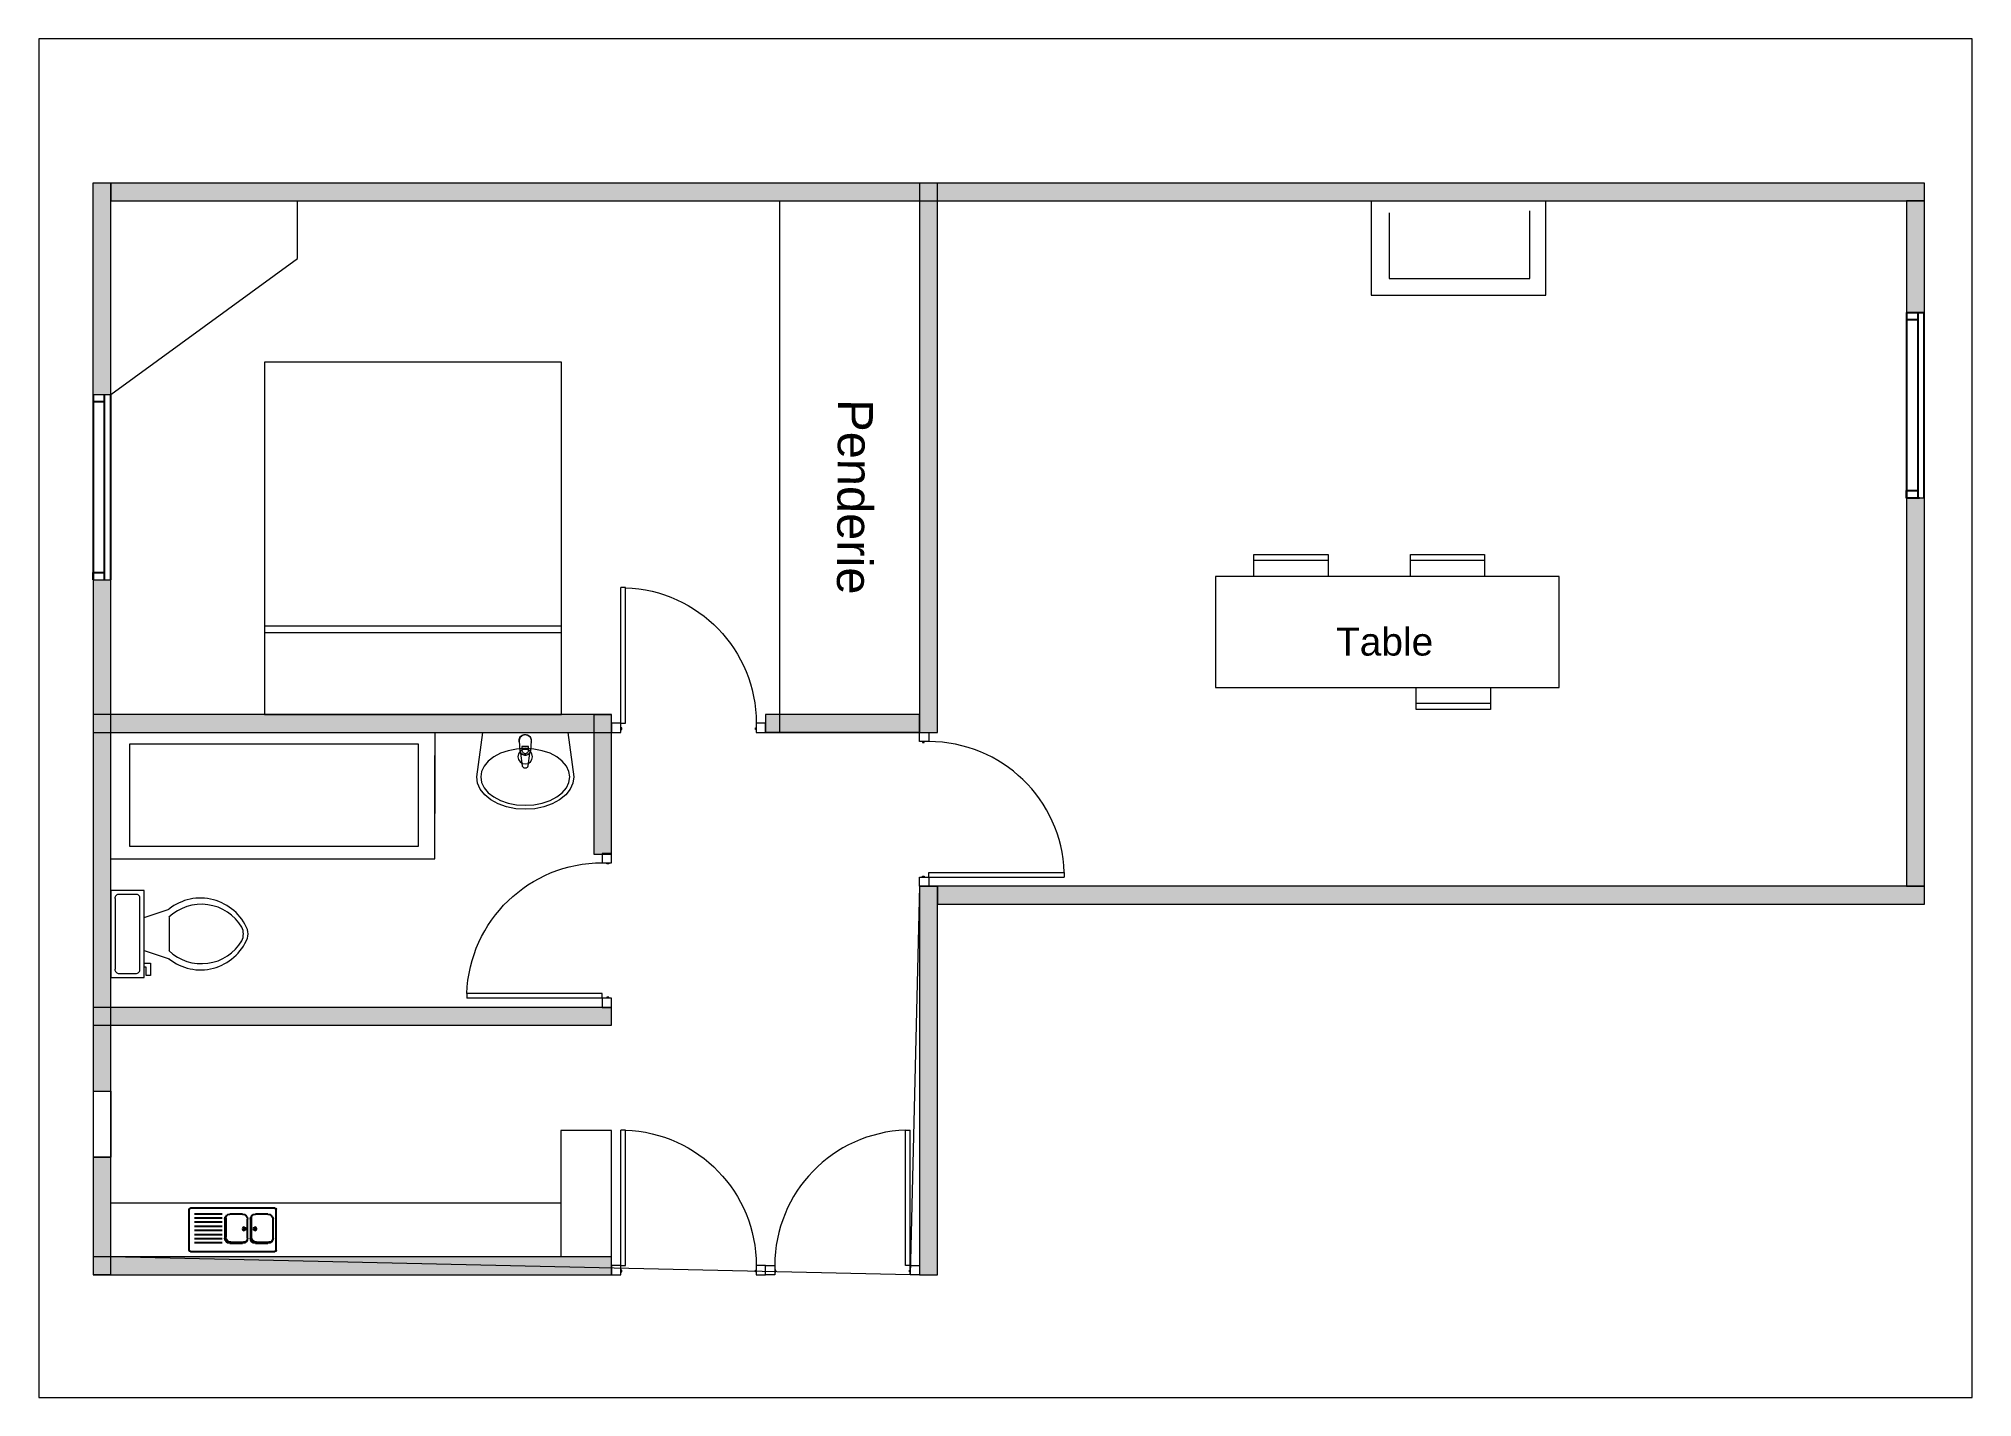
# Paper-space layout 'Présentation1' of a CAD drawing. Header units: millimetres. Extents: x -0.2 to 11.5, y -0.2 to 8.
# The model-space entities are those that its viewports show. They can reach past a viewport. Long polylines and large blocks are cut down to what shows.
import ezdxf

# ---------------------------------------------------------------- set-up
doc = ezdxf.new("R2010")
doc.units = ezdxf.units.MM
doc.header["$MEASUREMENT"] = 0
doc.layers.get('0').update_dxf_attribs({"lineweight": 9})
doc.layers.add('21 MOBILIER', color=7, linetype='Continuous')
doc.layers.add('murs exterieurs.P', color=7, linetype='Continuous')
for name, color, linetype, lineweight in [('DM cloison', 7, 'Continuous', 9), ('DM Divers', 7, 'Continuous', 9), ('DM locaux sociaux', 7, 'Continuous', 9), ('DM porte', 7, 'Continuous', 9), ('DM sanitaire', 7, 'Continuous', 9)]:
    doc.layers.add(name, color=color, linetype=linetype, lineweight=lineweight)
doc.styles.add('Arial Narrow', font='ARIALN.TTF', dxfattribs={"height": 0.3})
doc.styles.get("Standard").update_dxf_attribs({"font": 'swiss.ttf', "height": 0.2})

# ---------------------------------------------------------------- blocks, each defined once
blk = doc.blocks.new('Porte 73')
at = {"layer": 'DM porte'}
for p, q in [((-75, 780), (-50, 780)), ((-75, 50), (-75, 780)), ((-50, 50), (-50, 780)), ((-830, 0), (-830, 50)), ((-830, 50), (-780, 50)), ((-780, 0), (-830, 0)), ((-780, 50), (-780, 0)), ((-775, 25), (-780, 25)), ((-780, 15), (-775, 15)), ((-775, 15), (-775, 25)), ((-50, 50), (-75, 50)), ((-55, 15), (-55, 25)), ((-55, 25), (-50, 25)), ((-50, 15), (-55, 15)), ((-50, 50), (0, 50)), ((-50, 0), (-50, 50)), ((0, 0), (-50, 0)), ((0, 50), (0, 0))]:
    blk.add_line(p, q, dxfattribs=at)
blk.add_arc((-50, 50), 730, 91.9626, 180, dxfattribs=at)
blk = doc.blocks.new('*U515')
at = {"layer": 'DM cloison'}
blk.add_hatch(color=2, dxfattribs=at).paths.add_polyline_path([(96, 2073), (0, 2073), (0, -20), (96, -20)])
blk.add_lwpolyline([(0, 2073), (0, -20), (96, -20), (96, 2073)], close=True, dxfattribs=at)
blk = doc.blocks.new('*U516')
at = {"layer": 'DM cloison'}
blk.add_hatch(color=2, dxfattribs=at).paths.add_polyline_path([(96, 1053), (0, 1053), (0, -4266), (96, -4266)])
blk.add_lwpolyline([(0, 1053), (0, -4266), (96, -4266), (96, 1053)], close=True, dxfattribs=at)
blk = doc.blocks.new('*U518')
at = {"layer": 'DM cloison'}
blk.add_hatch(color=2, dxfattribs=at).paths.add_polyline_path([(96, 583), (0, 583), (0, -20), (96, -20)])
blk.add_lwpolyline([(0, 583), (0, -20), (96, -20), (96, 583)], close=True, dxfattribs=at)
blk = doc.blocks.new('*U539')
at = {"layer": 'DM cloison'}
blk.add_hatch(color=2, dxfattribs=at).paths.add_polyline_path([(96, 5508), (0, 5508), (0, -4266), (96, -4266)])
blk.add_lwpolyline([(0, 5508), (0, -4266), (96, -4266), (96, 5508)], close=True, dxfattribs=at)
blk = doc.blocks.new('*U520')
at = {"layer": 'DM cloison'}
blk.add_hatch(color=2, dxfattribs=at).paths.add_polyline_path([(96, 2073), (0, 2073), (0, -889), (96, -889)])
blk.add_lwpolyline([(0, 2073), (0, -889), (96, -889), (96, 2073)], close=True, dxfattribs=at)
blk = doc.blocks.new('*U536')
at = {"layer": 'DM cloison'}
blk.add_hatch(color=2, dxfattribs=at).paths.add_polyline_path([(0, -4266), (96, -4266), (96, -1472), (0, -1472)])
blk.add_lwpolyline([(0, -1472), (0, -4266), (96, -4266), (96, -1472)], close=True, dxfattribs=at)
blk = doc.blocks.new('*U525')
at = {"layer": 'DM cloison'}
blk.add_hatch(color=2, dxfattribs=at).paths.add_polyline_path([(96, 3629), (0, 3629), (0, 873), (96, 873)])
blk.add_lwpolyline([(0, 3629), (0, 873), (96, 873), (96, 3629)], close=True, dxfattribs=at)
blk = doc.blocks.new('*U528')
at = {"layer": 'DM cloison'}
blk.add_hatch(color=2, dxfattribs=at).paths.add_polyline_path([(0, -2606), (96, -2606), (96, 188), (0, 188)])
blk.add_lwpolyline([(0, 188), (0, -2606), (96, -2606), (96, 188)], close=True, dxfattribs=at)
blk = doc.blocks.new('*U529')
at = {"layer": 'DM cloison'}
blk.add_hatch(color=2, dxfattribs=at).paths.add_polyline_path([(0, -1694.152946), (96, -1694.152946), (96, -864.152946), (0, -864.152946)])
blk.add_lwpolyline([(0, -864.152946), (0, -1694.152946), (96, -1694.152946), (96, -864.152946)], close=True, dxfattribs=at)
blk = doc.blocks.new('*U530')
at = {"layer": 'DM cloison'}
blk.add_hatch(color=2, dxfattribs=at).paths.add_polyline_path([(96, 2903), (0, 2903), (0, 2152), (96, 2152)])
blk.add_lwpolyline([(0, 2903), (0, 2152), (96, 2152), (96, 2903)], close=True, dxfattribs=at)
blk = doc.blocks.new('*U25')
at = {"layer": 'DM sanitaire'}
for p, q in [((-64, 533), (-267, 533)), ((-267, 533), (-267, 0)), ((-241, 483), (-241, 51)), ((-114, 508), (-216, 508)), ((-89, 51), (-89, 483)), ((-64, 0), (-64, 533)), ((-64, 368), (89, 419)), ((89, 368), (89, 165)), ((-64, 165), (89, 114)), ((-267, 0), (-64, 0)), ((-216, 25), (-114, 25)), ((-64, 89), (-25, 89)), ((-51, 64), (-64, 64)), ((-51, 13), (-51, 64)), ((-25, 13), (-51, 13)), ((-25, 89), (-25, 13))]:
    blk.add_line(p, q, dxfattribs=at)
for centre, radius, start, end in [((-219, 486), 22.5, 81.8699, 188.1301), ((-111, 486), 22.5, 351.8699, 98.1301), ((281, 177), 309, 22.0284, 128.5307), ((287, 160), 288, 31.053, 133.6321), ((281, 356), 309, 231.4691, 337.9714), ((441, 267), 102, 335.7318, 24.2682), ((470, 267), 102, 344.8605, 15.1395), ((287, 373), 288, 226.3677, 328.9468), ((-219, 48), 22.5, 171.8699, 278.1301), ((-111, 48), 22.5, 261.8699, 8.1301)]:
    blk.add_arc(centre, radius, start, end, dxfattribs=at)
blk = doc.blocks.new('Lavabo')
at = {"layer": 'DM sanitaire', "color": 7, "linetype": 'Continuous'}
for p, q in [((-174.5, 0), (-200.1, -183.2)), ((174.5, 0), (-174.5, 0)), ((199.7, -183.2), (174.5, 0)), ((-101.9, -86.2), (-70.2, -75.4)), ((-70.2, -75.4), (-35.8, -68.8)), ((-35.8, -68.8), (0, -66.5)), ((-24.6, -29.2), (-25, -33.5)), ((-25, -33.5), (-24.6, -37.9)), ((-23.5, -25), (-24.6, -29.2)), ((-24.6, -37.9), (-23.5, -42.1)), ((-23.8, -31.5), (-24, -32.3)), ((-24, -32.3), (-23.9, -34)), ((-23.8, -30.2), (-23.9, -34.5)), ((-23.9, -34.5), (-21, -74.8)), ((-23.9, -35.2), (-23.9, -34.5)), ((-23.9, -35.2), (-21, -75.5)), ((-22.9, -26), (-23.8, -30.2)), ((-21.7, -21), (-23.5, -25)), ((-23.5, -42.1), (-23.4, -42.3)), ((-21.3, -22), (-22.9, -26)), ((-19.2, -17.5), (-21.7, -21)), ((-18.9, -18.4), (-21.3, -22)), ((-21, -74.8), (-20.4, -78.4)), ((-21, -75.5), (-20.4, -79.1)), ((-20.4, -78.4), (-19.2, -81.9)), ((-20.4, -79.1), (-19.2, -82.6)), ((-16.1, -14.4), (-19.2, -17.5)), ((-16, -15.3), (-18.9, -18.4)), ((-12.5, -11.9), (-16.1, -14.4)), ((-12.5, -12.7), (-16, -15.3)), ((-13.6, -73.3), (-13.6, -58.5)), ((-13.6, -58.5), (13.6, -58.5)), ((-13.6, -59.1), (13.6, -59.1)), ((-13.4, -75.7), (-13.6, -73.3)), ((-12.8, -77.9), (-13.4, -75.7)), ((-11.8, -80), (-12.8, -77.9)), ((-8.6, -10.1), (-12.5, -11.9)), ((-8.5, -10.8), (-12.5, -12.7)), ((-4.3, -8.9), (-8.6, -10.1)), ((-4.3, -9.6), (-8.5, -10.8)), ((0, -8.5), (-4.3, -8.9)), ((0, -9.3), (-4.3, -9.6)), ((4.3, -8.9), (0, -8.5)), ((4.3, -9.6), (0, -9.3)), ((0, -66.5), (35.8, -68.8)), ((8.6, -10.1), (4.3, -8.9)), ((8.5, -10.8), (4.3, -9.6)), ((12.5, -12.7), (8.5, -10.8)), ((12.5, -11.9), (8.6, -10.1)), ((12.8, -77.9), (11.8, -80)), ((16.1, -14.4), (12.5, -11.9)), ((16, -15.3), (12.5, -12.7)), ((13.4, -75.7), (12.8, -77.9)), ((13.6, -73.3), (13.4, -75.7)), ((13.6, -58.5), (13.6, -73.3)), ((18.9, -18.4), (16, -15.3)), ((19.2, -17.5), (16.1, -14.4)), ((21.3, -22), (18.9, -18.4)), ((21.7, -21), (19.2, -17.5)), ((19.2, -81.9), (20.4, -78.4)), ((19.2, -82.6), (20.4, -79.1)), ((20.4, -78.4), (21, -74.8)), ((20.4, -79.1), (21, -75.5)), ((21, -74.8), (23.9, -34.5)), ((21, -75.5), (23.9, -35.2)), ((22.9, -26), (21.3, -22)), ((23.5, -25), (21.7, -21)), ((23.8, -30.2), (22.9, -26)), ((23.4, -42.3), (23.5, -42.1)), ((24.6, -29.2), (23.5, -25)), ((23.5, -42.1), (24.6, -37.9)), ((23.9, -34.5), (23.8, -30.2)), ((24, -32.3), (23.8, -31.5)), ((23.9, -34), (24, -32.3)), ((23.9, -35.2), (23.9, -34.5)), ((25, -33.5), (24.6, -29.2)), ((24.6, -37.9), (25, -33.5)), ((35.8, -68.8), (70.2, -75.4)), ((70.2, -75.4), (101.9, -86.2)), ((-179.9, -160.5), (-169.5, -138.6)), ((-169.5, -138.6), (-152.5, -118.4)), ((-152.5, -118.4), (-129.7, -100.7)), ((-129.7, -100.7), (-101.9, -86.2)), ((-19.2, -81.9), (-17.4, -85)), ((-19.2, -82.6), (-17.4, -85.7)), ((-17.7, -85.1), (-11.1, -137.9)), ((-17.4, -85), (-15, -87.9)), ((-17.4, -85.7), (-15, -88.6)), ((-15, -87.9), (-12.2, -90.2)), ((-15, -88.6), (-12.2, -90.9)), ((-12.2, -90.2), (-9, -92.1)), ((-12.2, -90.9), (-9, -92.8)), ((-10.4, -81.9), (-11.8, -80)), ((-11.1, -137.9), (-10.7, -139.9)), ((-10.7, -139.9), (-9.9, -141.8)), ((-8.7, -83.6), (-10.4, -81.9)), ((-9.9, -141.8), (-8.8, -143.5)), ((-9, -92.1), (-5.5, -93.3)), ((-9, -92.8), (-5.5, -94)), ((-8.8, -143.5), (-7.4, -144.9)), ((-6.8, -84.9), (-8.7, -83.6)), ((-7.4, -144.9), (-5.8, -146.1)), ((-4.7, -85.9), (-6.8, -84.9)), ((-5.8, -146.1), (-4, -147)), ((-5.5, -93.3), (-1.9, -94)), ((-5.5, -94), (-1.9, -94.7)), ((-2.4, -86.5), (-4.7, -85.9)), ((-4, -147), (-2, -147.6)), ((0, -86.7), (-2.4, -86.5)), ((-2, -147.6), (0, -147.7)), ((-1.9, -94), (1.9, -94)), ((-1.9, -94.7), (1.9, -94.7)), ((2.4, -86.5), (0, -86.7)), ((0, -147.7), (2, -147.6)), ((1.9, -94), (5.5, -93.3)), ((1.9, -94.7), (5.5, -94)), ((2, -147.6), (4, -147)), ((4.7, -85.9), (2.4, -86.5)), ((4, -147), (5.8, -146.1)), ((6.8, -84.9), (4.7, -85.9)), ((5.5, -93.3), (9, -92.1)), ((5.5, -94), (9, -92.8)), ((5.8, -146.1), (7.4, -144.9)), ((8.7, -83.6), (6.8, -84.9)), ((7.4, -144.9), (8.8, -143.5)), ((10.4, -81.9), (8.7, -83.6)), ((8.8, -143.5), (9.9, -141.8)), ((9, -92.1), (12.2, -90.2)), ((9, -92.8), (12.2, -90.9)), ((9.9, -141.8), (10.7, -139.9)), ((11.8, -80), (10.4, -81.9)), ((10.7, -139.9), (11.1, -137.9)), ((11.1, -137.9), (17.7, -85.1)), ((12.2, -90.2), (15, -87.9)), ((12.2, -90.9), (15, -88.6)), ((15, -87.9), (17.4, -85)), ((15, -88.6), (17.4, -85.7)), ((17.4, -85), (19.2, -81.9)), ((17.4, -85.7), (19.2, -82.6)), ((101.9, -86.2), (129.7, -100.7)), ((129.7, -100.7), (152.5, -118.4)), ((152.5, -118.4), (169.5, -138.6)), ((169.5, -138.6), (179.9, -160.5)), ((-200.1, -183.2), (-196.3, -209.2)), ((-196.3, -209.2), (-184.9, -234.3)), ((-184.9, -234.3), (-166.4, -257.3)), ((-183.5, -183.2), (-179.9, -160.5)), ((-179.9, -206), (-183.5, -183.2)), ((-169.5, -227.9), (-179.9, -206)), ((-152.5, -248.1), (-169.5, -227.9)), ((169.5, -227.9), (152.5, -248.1)), ((166.4, -257.3), (184.9, -234.3)), ((179.9, -206), (169.5, -227.9)), ((179.9, -160.5), (183, -183.2)), ((183, -183.2), (179.9, -206)), ((184.9, -234.3), (196.3, -209.2)), ((196.3, -209.2), (199.7, -183.2)), ((-166.4, -257.3), (-141.5, -277.5)), ((-129.7, -265.7), (-152.5, -248.1)), ((-141.5, -277.5), (-111.2, -294.1)), ((-101.9, -280.3), (-129.7, -265.7)), ((-111.2, -294.1), (-76.6, -306.4)), ((-70.2, -291), (-101.9, -280.3)), ((-76.6, -306.4), (-39, -314)), ((-35.8, -297.7), (-70.2, -291)), ((-39, -314), (0, -316.6)), ((0, -299.9), (-35.8, -297.7)), ((35.8, -297.7), (0, -299.9)), ((0, -316.6), (39, -314)), ((70.2, -291), (35.8, -297.7)), ((39, -314), (76.6, -306.4)), ((101.9, -280.3), (70.2, -291)), ((76.6, -306.4), (111.2, -294.1)), ((129.7, -265.7), (101.9, -280.3)), ((111.2, -294.1), (141.5, -277.5)), ((152.5, -248.1), (129.7, -265.7)), ((141.5, -277.5), (166.4, -257.3))]:
    blk.add_line(p, q, dxfattribs=at)
blk.add_circle((0, -100.1), 30, dxfattribs=at)
blk = doc.blocks.new('evier_120')
at = {"color": 7, "linetype": 'Continuous'}
for p, q in [((-1.205, 0.021), (-1.205, 0.581)), ((-1.185, 0.601), (-0.019, 0.601)), ((0.001, 0.581), (0.001, 0.021)), ((-1.128, 0.479), (-0.744, 0.479)), ((-1.128, 0.422), (-0.744, 0.422)), ((-1.128, 0.365), (-0.744, 0.365)), ((-1.128, 0.308), (-0.744, 0.308)), ((-0.709, 0.156), (-0.709, 0.418)), ((-0.695, 0.143), (-0.695, 0.404)), ((-0.639, 0.488), (-0.465, 0.488)), ((-0.625, 0.474), (-0.452, 0.474)), ((-0.395, 0.418), (-0.395, 0.156)), ((-0.357, 0.156), (-0.357, 0.418)), ((-0.344, 0.143), (-0.344, 0.404)), ((-0.287, 0.488), (-0.114, 0.488)), ((-0.274, 0.474), (-0.1, 0.474)), ((-0.044, 0.418), (-0.044, 0.156)), ((-0.019, 0.001), (-1.185, 0.001)), ((-1.128, 0.251), (-0.744, 0.251)), ((-1.128, 0.193), (-0.744, 0.193)), ((-1.128, 0.136), (-0.744, 0.136)), ((-1.128, 0.079), (-0.744, 0.079)), ((-0.626, 0.086), (-0.639, 0.086)), ((-0.465, 0.086), (-0.626, 0.086)), ((-0.275, 0.086), (-0.287, 0.086)), ((-0.114, 0.086), (-0.275, 0.086))]:
    blk.add_line(p, q, dxfattribs=at)
for centre, radius in [((-0.443, 0.288), 0.0221), ((-0.442, 0.287), 0.0128), ((-0.294, 0.288), 0.0221), ((-0.293, 0.287), 0.0128)]:
    blk.add_circle(centre, radius, dxfattribs=at)
for centre, radius, start, end in [((-1.185, 0.581), 0.02, 90, 180), ((-0.019, 0.581), 0.02, 0, 90), ((-0.639, 0.418), 0.07, 90, 180), ((-0.625, 0.404), 0.07, 90, 180), ((-0.465, 0.418), 0.07, 0, 90), ((-0.452, 0.404), 0.07, 52.3694, 90), ((-0.287, 0.418), 0.07, 90, 180), ((-0.274, 0.404), 0.07, 90, 180), ((-0.114, 0.418), 0.07, 0, 90), ((-0.1, 0.404), 0.07, 52.3694, 90), ((-1.185, 0.021), 0.02, 180, 270), ((-0.639, 0.156), 0.07, 180, 270), ((-0.625, 0.143), 0.07, 180, 216.3183), ((-0.465, 0.156), 0.07, 270, 0), ((-0.287, 0.156), 0.07, 180, 270), ((-0.274, 0.143), 0.07, 180, 216.3183), ((-0.114, 0.156), 0.07, 270, 0), ((-0.019, 0.021), 0.02, 270, 0)]:
    blk.add_arc(centre, radius, start, end, dxfattribs=at)
for points in [[(-0.646, 0.488), (-0.688, 0.469), (-0.709, 0.429)], [(-0.68, 0.449), (-0.646, 0.488), (-0.709, 0.429)], [(-0.688, 0.469), (-0.702, 0.448), (-0.709, 0.429)], [(-0.691, 0.431), (-0.68, 0.449), (-0.709, 0.429)], [(-0.695, 0.411), (-0.691, 0.431), (-0.709, 0.429)], [(-0.695, 0.411), (-0.709, 0.429), (-0.709, 0.15)], [(-0.709, 0.15), (-0.696, 0.148), (-0.695, 0.411)], [(-0.646, 0.488), (-0.667, 0.482), (-0.688, 0.469)], [(-0.68, 0.449), (-0.667, 0.461), (-0.646, 0.488)], [(-0.667, 0.461), (-0.65, 0.472), (-0.646, 0.488)], [(-0.65, 0.472), (-0.632, 0.476), (-0.646, 0.488)], [(-0.632, 0.476), (-0.479, 0.488), (-0.646, 0.488)], [(-0.632, 0.476), (-0.446, 0.474), (-0.479, 0.488)], [(-0.446, 0.474), (-0.452, 0.487), (-0.479, 0.488)], [(-0.446, 0.474), (-0.429, 0.479), (-0.452, 0.487)], [(-0.446, 0.474), (-0.435, 0.472), (-0.429, 0.479)], [(-0.435, 0.472), (-0.423, 0.469), (-0.429, 0.479)], [(-0.415, 0.464), (-0.411, 0.461), (-0.429, 0.479)], [(-0.423, 0.469), (-0.415, 0.464), (-0.429, 0.479)], [(-0.294, 0.488), (-0.337, 0.469), (-0.358, 0.429)], [(-0.329, 0.449), (-0.294, 0.488), (-0.358, 0.429)], [(-0.337, 0.469), (-0.35, 0.448), (-0.358, 0.429)], [(-0.34, 0.431), (-0.329, 0.449), (-0.358, 0.429)], [(-0.344, 0.411), (-0.34, 0.431), (-0.358, 0.429)], [(-0.344, 0.411), (-0.358, 0.429), (-0.358, 0.15)], [(-0.358, 0.15), (-0.345, 0.148), (-0.344, 0.411)], [(-0.294, 0.488), (-0.315, 0.482), (-0.337, 0.469)], [(-0.329, 0.449), (-0.315, 0.461), (-0.294, 0.488)], [(-0.315, 0.461), (-0.298, 0.472), (-0.294, 0.488)], [(-0.298, 0.472), (-0.28, 0.476), (-0.294, 0.488)], [(-0.28, 0.476), (-0.128, 0.488), (-0.294, 0.488)], [(-0.28, 0.476), (-0.094, 0.474), (-0.128, 0.488)], [(-0.094, 0.474), (-0.101, 0.487), (-0.128, 0.488)], [(-0.094, 0.474), (-0.077, 0.479), (-0.101, 0.487)], [(-0.094, 0.474), (-0.084, 0.472), (-0.077, 0.479)], [(-0.084, 0.472), (-0.072, 0.469), (-0.077, 0.479)], [(-0.064, 0.464), (-0.059, 0.461), (-0.077, 0.479)], [(-0.072, 0.469), (-0.064, 0.464), (-0.077, 0.479)], [(-0.709, 0.15), (-0.702, 0.129), (-0.696, 0.135)], [(-0.709, 0.15), (-0.696, 0.135), (-0.696, 0.148)], [(-0.702, 0.129), (-0.691, 0.117), (-0.696, 0.135)], [(-0.702, 0.129), (-0.692, 0.111), (-0.691, 0.117)], [(-0.692, 0.111), (-0.679, 0.099), (-0.691, 0.117)], [(-0.358, 0.15), (-0.35, 0.129), (-0.345, 0.135)], [(-0.358, 0.15), (-0.345, 0.135), (-0.345, 0.148)], [(-0.35, 0.129), (-0.34, 0.117), (-0.345, 0.135)], [(-0.35, 0.129), (-0.341, 0.111), (-0.34, 0.117)], [(-0.341, 0.111), (-0.328, 0.099), (-0.34, 0.117)]]:
    blk.add_solid(points, dxfattribs=at)
blk = doc.blocks.new('*U538')
at = {"layer": 'DM cloison'}
blk.add_hatch(color=2, dxfattribs=at).paths.add_polyline_path([(96, 2807), (0, 2807), (0, 2175), (96, 2175)])
blk.add_lwpolyline([(0, 2807), (0, 2175), (96, 2175), (96, 2807)], close=True, dxfattribs=at)
blk = doc.blocks.new('*U540')
at = {"layer": 'DM cloison'}
blk.add_hatch(color=2, dxfattribs=at).paths.add_polyline_path([(96, 2012), (0, 2012), (0, 873), (96, 873)])
blk.add_lwpolyline([(0, 2012), (0, 873), (96, 873), (96, 2012)], close=True, dxfattribs=at)
blk = doc.blocks.new('Table')
at = {"layer": 'DM locaux sociaux'}
for p, q in [((1852, 600), (0, 600)), ((0, 600), (0, 0)), ((1852, 0), (1852, 600)), ((0, 0), (1852, 0))]:
    blk.add_line(p, q, dxfattribs=at)
blk.add_text('Table', height=150, dxfattribs=at).set_placement((649, 173))
blk = doc.blocks.new('Chaise')
at = {"layer": 'DM Divers', "linetype": 'Continuous', "lineweight": 9, "ltscale": 0.4}
for p, q in [((0, 0), (0, 118)), ((400, 118), (400, 0))]:
    blk.add_line(p, q, dxfattribs=at)
at = {"layer": 'DM Divers', "lineweight": 9}
for p, q in [((0, 118), (400, 118)), ((0, 87), (400, 87))]:
    blk.add_line(p, q, dxfattribs=at)
blk = doc.blocks.new('*U55')
at = {"layer": 'DM Divers', "linetype": 'Continuous', "lineweight": 9, "ltscale": 0.4}
for p, q in [((-400, 118), (-400, 236)), ((0, 236), (0, 118))]:
    blk.add_line(p, q, dxfattribs=at)
at = {"layer": 'DM Divers', "lineweight": 9}
for p, q in [((0, 149), (-400, 149)), ((0, 118), (-400, 118))]:
    blk.add_line(p, q, dxfattribs=at)

msp = doc.modelspace()

# ---------------------------------------------------------------- linework, layer by layer
for p, q in [((15986.552, 1089.174), (15985.797, 1089.174)), ((15982.193, 1088.035), (15982.193, 1089.078)), ((15983.2, 1088.767), (15983.2, 1089.078)), ((15985.797, 1089.078), (15985.797, 1086.213)), ((15988.985, 1089.078), (15988.985, 1088.57)), ((15989.927, 1088.57), (15989.927, 1089.078)), ((15989.083, 1089.013), (15989.083, 1088.659)), ((15989.84, 1088.659), (15989.84, 1089.024)), ((15982.193, 1088.035), (15983.2, 1088.767)), ((15989.083, 1088.659), (15989.84, 1088.659)), ((15988.985, 1088.57), (15989.927, 1088.57)), ((15983.022, 1088.209), (15983.022, 1086.309)), ((15984.622, 1088.209), (15983.022, 1088.209)), ((15984.622, 1086.309), (15984.622, 1088.209)), ((15983.022, 1086.788), (15984.622, 1086.788)), ((15983.022, 1086.751), (15984.622, 1086.751)), ((15983.022, 1086.309), (15984.622, 1086.309)), ((15983.852, 1086.15), (15982.295, 1086.15)), ((15982.295, 1086.15), (15982.295, 1085.599)), ((15983.852, 1085.599), (15983.852, 1086.15)), ((15983.939, 1086.213), (15983.939, 1085.775)), ((15986.552, 1086.213), (15985.722, 1086.213)), ((15983.939, 1085.532), (15983.939, 1086.089)), ((15982.295, 1085.599), (15983.852, 1085.599)), ((15982.194, 1085.532), (15983.939, 1085.532)), ((15982.098, 1084.278), (15982.098, 1083.922)), ((15982.098, 1084.278), (15982.194, 1084.278)), ((15982.194, 1084.278), (15982.194, 1083.922)), ((15984.892, 1084.067), (15984.619, 1084.067)), ((15984.619, 1084.067), (15984.619, 1083.385)), ((15984.892, 1083.385), (15984.892, 1084.067)), ((15982.098, 1083.922), (15982.194, 1083.922)), ((15984.619, 1083.675), (15982.194, 1083.675))]:
    msp.add_line(p, q)
msp.add_lwpolyline([(15982.193, 1089.078), (15991.871, 1089.078), (15991.871, 1085.383), (15986.552, 1085.383), (15986.502, 1083.289), (15982.194, 1083.385), (15982.194, 1089.078), (15982.194, 1089.078)])
at = {"layer": 'murs exterieurs.P', "color": 31, "linetype": 'Continuous', "lineweight": 25, "ltscale": 1000}
for p, q in [((15991.871, 1088.476), (15991.941, 1088.476)), ((15991.941, 1087.476), (15991.871, 1087.476))]:
    msp.add_line(p, q, dxfattribs=at)
at = {"layer": 'murs exterieurs.P', "linetype": 'Continuous', "ltscale": 1000}
for p, q in [((15991.871, 1088.476), (15991.871, 1087.476)), ((15991.871, 1088.476), (15991.931, 1088.476)), ((15991.931, 1088.436), (15991.871, 1088.436)), ((15991.871, 1088.436), (15991.871, 1087.516)), ((15991.931, 1088.476), (15991.931, 1088.436)), ((15991.931, 1088.436), (15991.931, 1087.516)), ((15991.941, 1088.476), (15991.966, 1088.476)), ((15991.966, 1087.476), (15991.966, 1088.476)), ((15982.098, 1088.035), (15982.098, 1087.035)), ((15982.158, 1087.995), (15982.098, 1087.995)), ((15982.098, 1087.995), (15982.098, 1087.075)), ((15982.158, 1088.035), (15982.158, 1087.995)), ((15982.158, 1087.995), (15982.158, 1087.075)), ((15982.193, 1087.035), (15982.193, 1088.035)), ((15991.871, 1087.476), (15991.871, 1087.516)), ((15991.871, 1087.516), (15991.931, 1087.516)), ((15991.931, 1087.476), (15991.871, 1087.476)), ((15991.931, 1087.516), (15991.931, 1087.476)), ((15982.098, 1087.035), (15982.098, 1087.075)), ((15982.098, 1087.075), (15982.158, 1087.075)), ((15982.158, 1087.075), (15982.158, 1087.035))]:
    msp.add_line(p, q, dxfattribs=at)

# ---------------------------------------------------------------- block references
at = {"layer": '21 MOBILIER', "color": 0, "xscale": -0.3903147577852306, "yscale": 0.3903147577852306, "zscale": 0.3903147577852306, "rotation": 180}
msp.add_blockref('evier_120', (15983.085, 1083.649), dxfattribs=at)
at = {"layer": 'DM cloison'}
for name, p, xscale, yscale, zscale in [('*U540', (15982.097, 1087.162), 0.001, 0.001, 0.001), ('*U520', (15986.552, 1087.101), 0.001, 0.001, 0.001), ('*U518', (15991.871, 1088.496), 0.001, 0.001, 0.001), ('*U515', (15991.871, 1085.403), 0.001, 0.001, 0.001), ('Chaise', (15988.354, 1087.054), 0.001, 0.001, 0.001), ('Chaise', (15989.197, 1087.054), 0.001, 0.001, 0.001), ('Table', (15988.147, 1086.454), 0.001, 0.001, 0.001), ('*U525', (15982.098, 1083.405), 0.001, 0.001, 0.001), ('Porte 73', (15984.892, 1086.213), -0.001, 0.001, 0.001), ('*U55', (15989.629, 1086.219), 0.001, 0.001, 0.001), ('*U530', (15984.796, 1083.405), 0.001, 0.001, 0.001), ('Lavabo', (15984.427, 1086.213), -0.00131056530108026, 0.001310565301075152, 0.001310565301080601), ('*U515', (15986.552, 1083.309), 0.001, 0.001, 0.001), ('*U25', (15982.429, 1084.891), 0.0008822134655529226, 0.0008822134655529226, 0.0008822134655529226), ('Porte 73', (15984.892, 1083.289), -0.001, 0.001, 0.001), ('Porte 73', (15986.552, 1083.289), 0.001, 0.001, 0.001), ('*U538', (15982.098, 1081.115), 0.001, 0.001, 0.001)]:
    msp.add_blockref(name, p, dxfattribs=dict(at, xscale=xscale, yscale=yscale, zscale=zscale))
at = {"layer": 'DM cloison', "yscale": 0.001, "zscale": 0.001}
for name, p, xscale, rotation in [('*U539', (15987.701, 1089.078), 0.001, 90), ('*U528', (15982.286, 1086.213), 0.001, 90), ('*U529', (15984.858, 1086.213), 0.001, 90), ('Porte 73', (15986.552, 1085.383), 0.001, 270), ('Porte 73', (15984.892, 1084.73), -0.001, 90), ('*U516', (15987.701, 1085.287), 0.001, 90), ('*U536', (15980.626, 1084.634), 0.001, 90), ('*U536', (15980.626, 1083.289), 0.001, 90)]:
    msp.add_blockref(name, p, dxfattribs=dict(at, xscale=xscale, rotation=rotation))

# ---------------------------------------------------------------- texts
at = {"insert": (15986.298, 1087.482), "char_height": 0.18832, "width": 92.93388, "attachment_point": 2, "rotation": 269.655, "style": 'Arial Narrow'}
msp.add_mtext('{\\fArial|b0|i0|c0|p34;Penderie}', dxfattribs=at)

psp = doc.layouts.new('Présentation1')

# ---------------------------------------------------------------- viewports
at = {"layer": '0', "view_target_point": (15790.973, 1093.156)}
psp.add_viewport(center=(5.617, 3.865), size=(11.667, 8.20116), view_center_point=(196.042, -6.866), view_height=7.32452, dxfattribs=at)

doc.saveas('drawing.dxf')
